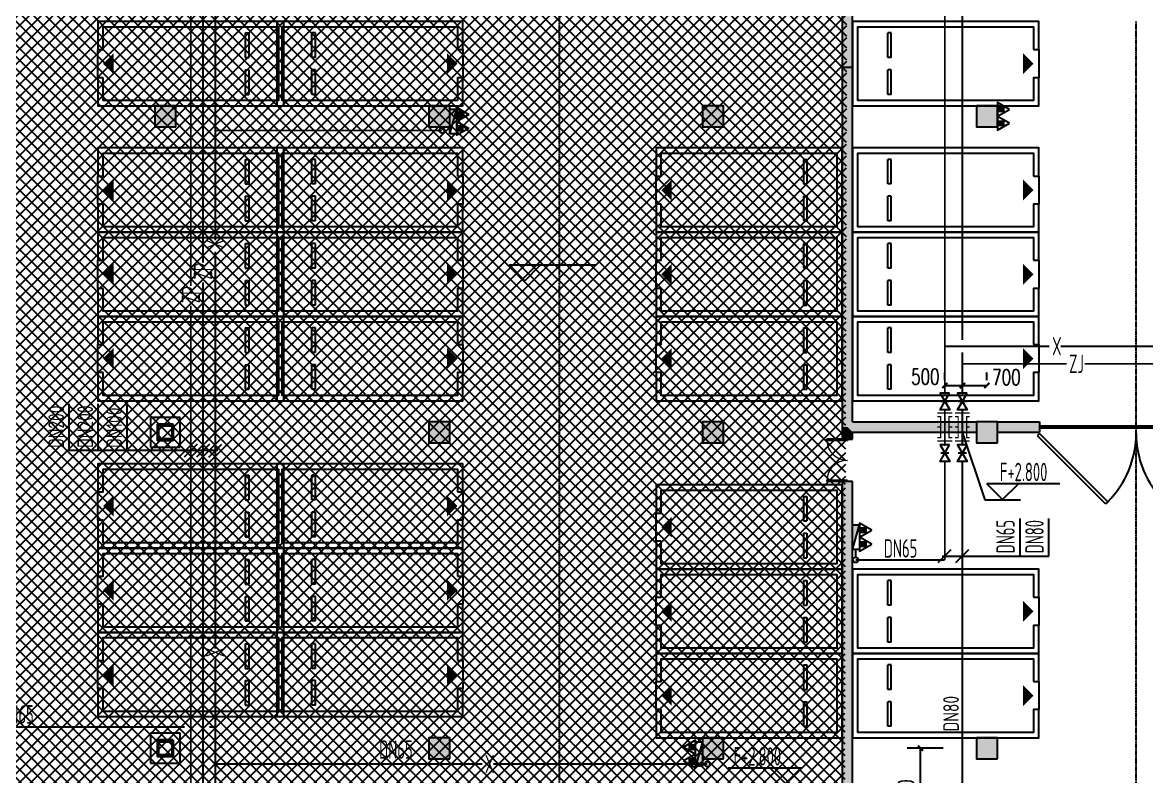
# Model space of a CAD drawing. Extents: x -2120532 to 1934524, y -1331911 to 424203.
# Drawn here: x -17677 to 14337, y -266067 to -244586 of the extents above; entities that cross this region are included whole.
import ezdxf

# ---------------------------------------------------------------- set-up
doc = ezdxf.new("R2010")
doc.units = 0
doc.header["$LTSCALE"] = 10
doc.linetypes.add('__DASH', pattern=[0.35, 0.25, -0.1])
doc.linetypes.add('DASH', pattern=[0.35, 0.25, -0.1])
for name, color, linetype in [('00-停车位', 67, 'Continuous'), ('A-COLUMN', 8, 'Continuous'), ('A-PUB_HATCH', 8, 'Continuous'), ('A-WALL', 2, 'Continuous'), ('A-WINDOW', 8, 'Continuous'), ('DIM_ELEV', 3, 'Continuous'), ('DOOR_FIRE', 8, 'Continuous'), ('GPS文字_污水', 7, 'Continuous'), ('PUB_HATCH', 8, 'Continuous'), ('W-DIM_消防', 3, 'Continuous'), ('W-EQUIP_消火栓', 7, 'Continuous'), ('W-EQUIP_灭火器', 7, 'Continuous'), ('W-PIPE-中水', 122, 'Continuous'), ('W-PIPE-喷淋中', 6, 'Continuous'), ('W-PIPE-消防', 1, 'Continuous'), ('W-TEXT_中水', 7, 'Continuous'), ('W-TEXT_喷淋', 7, 'Continuous'), ('W-TEXT_消防', 7, 'Continuous'), ('W-TWT_DIM', 3, 'Continuous'), ('W-TWT_TEXT', 7, 'Continuous'), ('W-VALVE_中水', 7, 'Continuous'), ('W-VALVE_消防', 7, 'Continuous'), ('W-VPIPE-消防', 1, 'Continuous'), ('WINDOW_RF', 8, 'Continuous'), ('画水辅助', 6, 'Continuous'), ('车行线', 4, 'Continuous')]:
    doc.layers.add(name, color=color, linetype=linetype)
doc.layers.add('钢柱', color=51, linetype='Continuous', lineweight=35)
doc.styles.add('8B2_02', font='tssdeng.shx', dxfattribs={"width": 0.6, "bigfont": 'TSSDCHN.shx'})
doc.styles.add('_TCH_DIM_T3', font='SIMPLEX', dxfattribs={"width": 0.705882, "bigfont": 'GBCBIG'})
doc.styles.add('_TWT_PIPEDN', font='TSSDENG', dxfattribs={"width": 0.8, "height": 3.5, "bigfont": 'TSSDCHN'})
doc.dimstyles.new('_TWT_ARCH&&150', dxfattribs={"dimtxt": 446.25, "dimasz": 150, "dimexe": 375, "dimexo": 450, "dimgap": 189.375, "dimtad": 1, "dimdec": 0, "dimzin": 0, "dimdsep": 46, "dimtxsty": '_TCH_DIM_T3', "dimblk": 'ARCHTICK', "dimcen": 0.09, "dimclrt": 7, "dimazin": 2, "dimtfac": 1, "dimtdec": 0, "dimtix": 1, "dimtmove": 2, "dimatfit": 3, "dimfxl": 0, "dimtolj": 1, "dimtzin": 0, "dimarcsym": 0})

# ---------------------------------------------------------------- blocks, each defined once
blk = doc.blocks.new('l99')
at = {"layer": 'W-TWT_TEXT'}
for p, q in [((92541, -196910), (92091, -196460)), ((94175, -196460), (92091, -196460)), ((92541, -196910), (92991, -196460))]:
    blk.add_line(p, q, dxfattribs=at)
blk = doc.blocks.new('2.8')
at = {"layer": 'W-TWT_TEXT', "style": '8B2_02', "width": 0.6}
blk.add_text('F+2.800', height=525, rotation=89.9998, dxfattribs=at).set_placement((100977, -194305, 5000))
blk = doc.blocks.new('y5')
at = {"layer": 'W-TWT_TEXT', "style": '8B2_02', "width": 0.6}
blk.add_text('F+2.800', height=525, dxfattribs=at).set_placement((7800, -264616, 3000))
blk = doc.blocks.new('车位2400x5300')
at = {"layer": '00-停车位', "color": 251}
for p, q in [((-875, -1000), (-175, -1000)), ((-875, -1100), (-875, -1000)), ((-875, -1100), (-175, -1100)), ((-175, -1100), (-175, -1000)), ((175, -1000), (875, -1000)), ((175, -1100), (175, -1000)), ((175, -1100), (875, -1100)), ((875, -1100), (875, -1000)), ((400, -5300), (-400, -5300))]:
    blk.add_line(p, q, dxfattribs=at)
blk.add_lwpolyline([(400, -5150), (400, -5300), (1200, -5300), (1200, 0), (-1200, 0), (-1200, -5300), (-400, -5300), (-400, -5150), (-1050, -5150), (-1050, -150), (1050, -150), (1050, -5150), (400, -5150)], dxfattribs=at)
blk.add_lwpolyline([(0, -5150, 0, 600, 0), (0, -4850, 600, 600, 0)], format="xyseb", dxfattribs=at)
blk = doc.blocks.new('_FZH')
blk.add_lwpolyline([(-0.5, -0.5), (0.5, -0.5), (0.5, 0.5), (-0.5, 0.5)], close=True)
at = {"layer": 'PUB_HATCH'}
blk.add_solid([(-0.5, -0.5), (0.5, -0.5), (-0.5, 0.5), (0.5, 0.5)], dxfattribs=at)
blk = doc.blocks.new('$DorLib2D$00000091')
for p, q in [((-0.5, 0.0417), (-0.1464, 0.3952)), ((-0.1464, 0.3952), (-0.1582, 0.407)), ((0.1464, 0.3952), (0.1582, 0.407)), ((0.5, 0.0417), (0.1464, 0.3952)), ((-0.5, 0.0417), (-0.5118, 0.0535)), ((0.5, 0.0417), (0.5118, 0.0535))]:
    blk.add_line(p, q)
at = {"const_width": 0.00833}
for points in [[(-0.5118, 0.0535), (-0.1582, 0.407)], [(0.5118, 0.0535), (0.1582, 0.407)]]:
    blk.add_lwpolyline(points, dxfattribs=at)
for centre, start, end in [((-0.5, 0.0417), 0, 45), ((0.5, 0.0417), 135, 180)]:
    blk.add_arc(centre, 0.5, start, end)
blk = doc.blocks.new('$DorLib2D$00000002')
for p, q in [((-0.5, 0), (-0.5, 0.4875)), ((-0.475, 0.4875), (-0.5, 0.4875)), ((-0.475, 0), (-0.475, 0.4875)), ((0.475, 0), (0.475, 0.4875)), ((0.475, 0.4875), (0.5, 0.4875)), ((0.5, 0), (0.5, 0.4875)), ((-0.5, 0), (-0.475, 0)), ((0.5, 0), (0.475, 0))]:
    blk.add_line(p, q)
at = {"lineweight": 13}
for centre, start, end in [((-0.4875, 0), 0, 88.53072), ((0.4875, 0), 91.46928, 180)]:
    blk.add_arc(centre, 0.4875, start, end, dxfattribs=at)
blk = doc.blocks.new('$DorLib2D$00000213')
at = {"color": 0, "linetype": 'DASH', "const_width": 0.02}
blk.add_lwpolyline([(0.5, 0), (-0.5, 0)], dxfattribs=at)
blk = doc.blocks.new('_ArchTick')
at = {"color": 0, "linetype": 'ByBlock', "const_width": 0.4}
blk.add_lwpolyline([(-0.5, -0.5), (0.5, 0.5)], dxfattribs=at)
blk = doc.blocks.new('*D312')
at = {"layer": 'Defpoints', "color": 0, "transparency": 16777216}
for p in [(7899, -265260), (8997, -265260), (8997, -268110)]:
    blk.add_point(p, dxfattribs=at)
at = {"layer": 'W-TWT_DIM', "color": 0, "lineweight": -2, "transparency": 16777216}
for p, q in [((8547, -265260), (7524, -265260)), ((7899, -268110), (7899, -265260)), ((8547, -268110), (7524, -268110))]:
    blk.add_line(p, q, dxfattribs=at)
at = {"layer": 'W-TWT_DIM', "color": 0, "lineweight": -2, "transparency": 16777216, "xscale": 150, "yscale": 150, "zscale": 150}
for p, rotation in [((7899, -265260), 90), ((7899, -268110), 270)]:
    blk.add_blockref('_ArchTick', p, dxfattribs=dict(at, rotation=rotation))
at = {"layer": 'W-TWT_DIM', "color": 7, "transparency": 16777216, "insert": (7487, -266685), "char_height": 446.2, "attachment_point": 5, "rotation": 90, "style": '_TCH_DIM_T3'}
blk.add_mtext('\\A1;2850', dxfattribs=at)
blk = doc.blocks.new('*D347')
at = {"layer": 'Defpoints', "color": 0, "transparency": 16777216}
for p in [(9092, -254929), (8592, -255225), (9092, -255225)]:
    blk.add_point(p, dxfattribs=at)
at = {"layer": 'W-TWT_DIM', "color": 0, "lineweight": -2, "transparency": 16777216}
for p, q in [((8592, -254775), (8592, -254554)), ((9092, -254775), (9092, -254554)), ((8592, -254929), (9092, -254929))]:
    blk.add_line(p, q, dxfattribs=at)
at = {"layer": 'W-TWT_DIM', "color": 0, "lineweight": -2, "transparency": 16777216, "xscale": 150, "yscale": 150, "zscale": 150, "rotation": 180}
blk.add_blockref('_ArchTick', (8592, -254929), dxfattribs=at)
at = {"layer": 'W-TWT_DIM', "color": 0, "lineweight": -2, "transparency": 16777216, "xscale": 150, "yscale": 150, "zscale": 150}
blk.add_blockref('_ArchTick', (9092, -254929), dxfattribs=at)
at = {"layer": 'W-TWT_DIM', "color": 7, "transparency": 16777216, "insert": (8037, -254678), "char_height": 446.2, "attachment_point": 5, "style": '_TCH_DIM_T3'}
blk.add_mtext('\\A1;500', dxfattribs=at)
blk = doc.blocks.new('*D348')
at = {"layer": 'Defpoints', "color": 0, "transparency": 16777216}
for p in [(9791, -254929), (9092, -255225), (9791, -255225)]:
    blk.add_point(p, dxfattribs=at)
at = {"layer": 'W-TWT_DIM', "color": 0, "lineweight": -2, "transparency": 16777216}
for p, q in [((9092, -254775), (9092, -254554)), ((9791, -254775), (9791, -254554)), ((9092, -254929), (9791, -254929))]:
    blk.add_line(p, q, dxfattribs=at)
at = {"layer": 'W-TWT_DIM', "color": 0, "lineweight": -2, "transparency": 16777216, "xscale": 150, "yscale": 150, "zscale": 150, "rotation": 180}
blk.add_blockref('_ArchTick', (9092, -254929), dxfattribs=at)
at = {"layer": 'W-TWT_DIM', "color": 0, "lineweight": -2, "transparency": 16777216, "xscale": 150, "yscale": 150, "zscale": 150}
blk.add_blockref('_ArchTick', (9791, -254929), dxfattribs=at)
at = {"layer": 'W-TWT_DIM', "color": 7, "transparency": 16777216, "insert": (10346, -254692), "char_height": 446.2, "attachment_point": 5, "style": '_TCH_DIM_T3'}
blk.add_mtext('\\A1;700', dxfattribs=at)
blk = doc.blocks.new('$TwtSys$00000434')
for p, q in [((-0.5, 0.5), (-0.5, -0.5)), ((-0.5, -0.5), (0.5, 0.5)), ((0.5, 0.5), (-0.5, 0.5)), ((0.5, -0.5), (0.5, 0.5)), ((-0.5, -0.5), (0.5, -0.5))]:
    blk.add_line(p, q)
blk.add_solid([(0.5, -0.5), (0.5, 0.5), (-0.5, -0.5)])
blk = doc.blocks.new('$VALVE$00000551')
at = {"const_width": 30}
for points in [[(-332, -177), (-332, 175)], [(-2, 100), (-252, 100), (-252, 175)], [(-2, 100), (-2, 175)], [(-2, 100), (248, 100), (248, 175)], [(332, -175), (332, 177)], [(-252, -175), (-252, -100), (-2, -100)], [(-2, -175), (-2, -100)], [(248, -175), (248, -100), (-2, -100)]]:
    blk.add_lwpolyline(points, dxfattribs=at)
blk = doc.blocks.new('$TwtSys$00000546')
h = blk.add_hatch()
h.set_pattern_fill('ANSI31', color=256, scale=200, style=0)
h.set_pattern_definition([(45, (-38543.802, -6670.83), (-17.67767, 17.67767), [])])
h.paths.add_polyline_path([(-65, 174), (65, 174), (65, 44), (-65, 44)])
for points in [[(0, 344), (-198, 0), (198, 0)], [(-65, 174), (65, 174), (65, 44), (-65, 44)]]:
    blk.add_lwpolyline(points, close=True)
blk = doc.blocks.new('$VALVE$00000296')
for points in [[(-125, 72), (-125, -72), (125, 72), (125, -72), (-125, 72)], [(0, 60), (0, -64)]]:
    blk.add_lwpolyline(points)
for p in [(-125, 0), (125, 0)]:
    blk.add_point(p)
blk = doc.blocks.new('$VALVE_U$00000018')
at = {"const_width": 30, "elevation": 1500}
blk.add_lwpolyline([(111, 1), (-111, -1)], dxfattribs=at)
for p in [(-2, 225, -1500), (2, -225, -1500)]:
    blk.add_point(p)
at = {"xscale": 1.8, "yscale": 1.8, "zscale": 1.8, "rotation": 270.3835531612783}
blk.add_blockref('$VALVE$00000296', (0, 0), dxfattribs=at)
blk = doc.blocks.new('A$C1C3C0163')
h = blk.add_hatch()
h.set_pattern_fill('ANSI37', color=8, scale=150)
h.set_pattern_definition([(45, (-601697.23, -233886.27), (-168.3798, 168.3798), []), (135, (-601697.23, -233886.27), (-168.3798, -168.3798), [])])
h.paths.add_polyline_path([(-80300, 5300), (-80300, -9000), (-62000, -9000), (-62000, -64625), (-76750, -64625), (-76750, -62675), (-73875, -62675), (-73775, -57275), (-100380, -57275), (-100572, -124002), (-71150, -123999), (-71150, -126437), (-63509, -133383), (-65550, -135650), (-61611, -139196), (-83885, -163934), (-83885, -174096), (-119589, -213750), (-196450, -213750), (-196450, -207800), (-209700, -193450), (-209700, -169150), (-201700, -169149), (-201700, 5300), (-192675, 5300)])

msp = doc.modelspace()

# ---------------------------------------------------------------- hatches: boundary and pattern name
at = {"layer": 'A-PUB_HATCH'}
for points in [[(5966.4, -255960.4), (5966.4, -244410.4), (5666.4, -244410.4), (5666.4, -256110.4), (5816.4, -256110.4)], [(5666.4, -256110.4), (5666.4, -256460.4), (5966.4, -256460.4), (5966.4, -256260.4), (5816.4, -256110.4)], [(9491.4, -256260.4), (9491.4, -255960.4), (5966.4, -255960.4), (5816.4, -256110.4), (5966.4, -256260.4)], [(10091.4, -255960.4), (10091.4, -256260.4), (11291.3, -256260.4), (11291.3, -255960.4)], [(5966.4, -291512.2), (5966.4, -257660.4), (5666.4, -257660.4), (5666.4, -291812.2)]]:
    msp.add_hatch(color=8, dxfattribs=at).paths.add_polyline_path(points)
at = {"layer": 'W-PIPE-消防'}
for points in [[(-12186.6, -265711.4), (-12212.8, -265711.4), (-12212.8, -265737.7)], [(-12186.6, -265711.4), (-12186.6, -265737.7), (-12212.8, -265737.7)]]:
    msp.add_hatch(color=256, dxfattribs=at).paths.add_polyline_path(points)

# ---------------------------------------------------------------- linework, layer by layer
at = {"layer": 'A-COLUMN', "color": 8}
for p, q in [((-13183.6, -255835.4), (-14033.6, -255835.4)), ((-14033.6, -255835.4), (-14033.6, -256685.4)), ((-13183.6, -256685.4), (-13183.6, -255835.4)), ((-14033.6, -256685.4), (-13183.6, -256685.4)), ((-13183.6, -264835.4), (-14033.6, -264835.4)), ((-14033.6, -264835.4), (-14033.6, -265685.4)), ((-13183.6, -265685.4), (-13183.6, -264835.4)), ((-14033.6, -265685.4), (-13183.6, -265685.4))]:
    msp.add_line(p, q, dxfattribs=at)
at = {"layer": 'A-WALL', "color": 8}
for p, q in [((5666.4, -244410.4), (5666.4, -256110.4)), ((5666.4, -244410.4), (5666.4, -245860.9)), ((5966.4, -255960.4), (5966.4, -244410.4)), ((5966.4, -245860.9), (5966.4, -244410.4)), ((5666.4, -245860.9), (5966.4, -245860.9)), ((5666.4, -256110.4), (5666.4, -256460.4)), ((5966.4, -255960.4), (9491.4, -255960.4)), ((10091.4, -255960.4), (11291.3, -255960.4)), ((11291.3, -255960.4), (11291.3, -256260.4)), ((5966.4, -256260.4), (9491.4, -256260.4)), ((5966.4, -256460.4), (5966.4, -256260.4)), ((10091.4, -256260.4), (11291.3, -256260.4)), ((5666.4, -256460.4), (5966.4, -256460.4)), ((5966.4, -257660.4), (5666.4, -257660.4)), ((5666.4, -257660.4), (5666.4, -291812.2)), ((5966.4, -291512.2), (5966.4, -257660.4))]:
    msp.add_line(p, q, dxfattribs=at)
at = {"layer": 'DIM_ELEV', "color": 8}
for p, q in [((-3370, -251943.1), (-3820, -251493.1)), ((-3820, -251493.1), (-1333.6, -251493.1)), ((-3370, -251943.1), (-2920, -251493.1))]:
    msp.add_line(p, q, dxfattribs=at)
at = {"layer": 'GPS文字_污水'}
for p, q in [((9084.6, -256261.8), (9729, -258180.7, 3000)), ((9729, -258180.7, 3000), (10745, -258180.7, 3000))]:
    msp.add_line(p, q, dxfattribs=at)
at = {"layer": 'W-DIM_消防'}
for p, q in [((-16343.7, -256781.9), (-16343.7, -255453.4)), ((-15518.7, -256781.9), (-15518.7, -255453.4)), ((-14693.7, -256781.9), (-14693.7, -255453.4)), ((-12698.3, -256596.3), (-13069.5, -256967.5)), ((-12350.9, -256596.3), (-12722.2, -256967.5)), ((-12372.2, -256967.5), (-12000.9, -256596.3)), ((-14693.7, -256781.9), (-16343.7, -256781.9)), ((-12111.6, -256781.9), (-14693.7, -256781.9)), ((10733.2, -259785.6), (10733.2, -258715.6)), ((11558.2, -259785.6), (11558.2, -258715.6)), ((8406, -259971.2), (8777.2, -259600)), ((8906, -259971.2), (9277.2, -259600)), ((8516.6, -259785.6), (10733.2, -259785.6)), ((10733.2, -259785.6), (11558.2, -259785.6))]:
    msp.add_line(p, q, dxfattribs=at)
at = {"layer": 'W-PIPE-中水', "ltscale": 1.5, "const_width": 52.5}
for points in [[(9091.6, -253634.1), (9091.6, -240695.8)], [(9091.6, -254310.4), (9091.6, -253986.6)], [(9091.6, -255145.8), (9091.6, -254310.4)], [(12058.8, -254310.4), (9091.6, -254310.4)], [(17854.3, -254310.4), (12572.2, -254310.4)], [(9091.6, -256617.6), (9091.6, -255618.3)], [(9091.6, -268247), (9091.6, -257090.1)]]:
    msp.add_lwpolyline(points, dxfattribs=at)
at = {"layer": 'W-PIPE-喷淋中', "ltscale": 1.5, "const_width": 52.5}
for points in [[(-12536.6, -239447.1), (-12536.6, -251425)], [(-12883.9, -239993), (-12883.9, -252095.4)], [(-12536.6, -251986.9), (-12536.6, -275697.3)], [(-12883.9, -252657.3), (-12883.9, -276367.8)]]:
    msp.add_lwpolyline(points, dxfattribs=at)
at = {"layer": 'W-PIPE-消防', "ltscale": 1.5, "const_width": 52.5}
for points in [[(-12186.6, -247661.7), (-12186.6, -238587)], [(8591.6, -253810.4), (8591.6, -241431.8)], [(-5730, -247661.7), (-12186.6, -247661.7)], [(-12186.6, -250793.7), (-12186.6, -247661.7)], [(-12186.6, -262421.2), (-12186.6, -251113.3)], [(11571.7, -253810.4), (8591.6, -253810.4)], [(8591.6, -255149), (8591.6, -253810.4)], [(19506.7, -253810.4), (11891.3, -253810.4)], [(8591.6, -256620.7), (8591.6, -255621.5)], [(8591.6, -259897.3), (8591.6, -257093.2)], [(6051.3, -259822.3), (6051.3, -259600.2)], [(6051.3, -259897.3), (8591.6, -259897.3)], [(-12186.6, -265711.4), (-12186.6, -262740.9)], [(-22535.8, -264656.6), (-13060.2, -264656.6)], [(-12360.3, -264656.6), (-12186.6, -264656.6)], [(-4582.4, -265711.4), (-12186.6, -265711.4)], [(-12186.6, -274788.5), (-12186.6, -265711.4)], [(1824.5, -265711.4), (-4262.7, -265711.4)]]:
    msp.add_lwpolyline(points, dxfattribs=at)
at = {"layer": 'W-VPIPE-消防'}
for centre in [(-5730, -247661.7), (6051.3, -259897.3), (1824.5, -265711.4)]:
    msp.add_circle(centre, 75, dxfattribs=at)
at = {"layer": '车行线', "color": 8, "linetype": '__DASH', "ltscale": 1.5}
msp.add_lwpolyline([(-2383.6, -355528.5), (-2383.6, -174472.9)], dxfattribs=at)
msp.add_lwpolyline([(-15583.6, -364085.4), (-10387.1, -364085.4, 0.2125566), (-8157.7, -363092.8), (13270.8, -339294.1, 0.185339), (14041.4, -337286.7), (14041.4, -244560.4)], format="xyb", dxfattribs=at)
at = {"layer": '钢柱', "color": 8, "lineweight": 35}
for points in [[(-13383.6, -256035.4), (-13833.6, -256035.4), (-13833.6, -256485.4), (-13383.6, -256485.4)], [(-13413.6, -256455.4), (-13803.6, -256455.4), (-13803.6, -256065.4), (-13413.6, -256065.4)], [(-13383.6, -265035.4), (-13833.6, -265035.4), (-13833.6, -265485.4), (-13383.6, -265485.4)], [(-13413.6, -265455.4), (-13803.6, -265455.4), (-13803.6, -265065.4), (-13413.6, -265065.4)]]:
    msp.add_lwpolyline(points, close=True, dxfattribs=at)

# ---------------------------------------------------------------- block references
at = {"layer": '00-停车位', "color": 8}
for p, rotation in [((-10233.6, -245760.4), 270), ((-10433.6, -245760.4), 90), ((5966.4, -245760.4), 90), ((-10233.6, -249360.4), 270), ((-10433.6, -249360.4), 90), ((5666.4, -249360.4), 270), ((5966.4, -249360.4), 90), ((-10233.6, -251760.4), 270), ((-10433.6, -251760.4), 90), ((5666.4, -251760.4), 270), ((5966.4, -251760.4), 90), ((-10233.6, -254160.4), 270), ((-10433.6, -254160.4), 90), ((5666.4, -254160.4), 270), ((5966.4, -254160.4), 90), ((-10233.6, -258360.4), 270), ((-10433.6, -258360.4), 90), ((5666.4, -258960.4), 270), ((-10233.6, -260760.4), 270), ((-10433.6, -260760.4), 90), ((5666.4, -261360.4), 270), ((5966.4, -261360.4), 90), ((-10233.6, -263160.4), 270), ((-10433.6, -263160.4), 90), ((5666.4, -263760.4), 270), ((5966.4, -263760.4), 90)]:
    msp.add_blockref('车位2400x5300', p, dxfattribs=dict(at, rotation=rotation))
at = {"layer": 'A-COLUMN', "color": 8, "xscale": 600, "yscale": 600, "zscale": 600, "rotation": 90}
for p in [(-13608.6, -247260.4), (-5808.6, -247260.4), (1991.4, -247260.4), (9791.4, -247260.4), (-5808.6, -256260.4), (1991.4, -256260.4), (9791.4, -256260.4), (-5808.6, -265260.4), (1991.4, -265260.4), (9791.4, -265260.4)]:
    msp.add_blockref('_FZH', p, dxfattribs=at)
at = {"layer": 'A-WINDOW', "color": 8, "xscale": 5500, "yscale": -5500, "zscale": 100}
msp.add_blockref('$DorLib2D$00000213', (14041.3, -256110.4), dxfattribs=at)
at = {"layer": 'DOOR_FIRE', "color": 8, "xscale": -1200, "yscale": -1200, "zscale": 300, "rotation": 270}
msp.add_blockref('$DorLib2D$00000002', (5816.4, -257060.4), dxfattribs=at)
at = {"layer": 'W-EQUIP_消火栓', "xscale": 700, "yscale": -200, "zscale": 700}
for p, rotation in [((-5408.6, -247404.8), 89.99999999999474), ((6066.4, -259250.2), 89.99999999999235), ((1591.4, -265426), 269.9999999852891)]:
    msp.add_blockref('$TwtSys$00000434', p, dxfattribs=dict(at, rotation=rotation))
at = {"layer": 'W-EQUIP_灭火器', "yscale": -1, "rotation": 89.99999999999478}
for p in [(-5308.6, -247206.4), (-5308.6, -247603.2)]:
    msp.add_blockref('$TwtSys$00000546', p, dxfattribs=at)
at = {"layer": 'W-EQUIP_灭火器'}
for p, rotation in [((10091.4, -247062), 269.9999999999923), ((10091.4, -247458.8), 269.9999999999923), ((6166.4, -259051.8), 269.9999999999923), ((6166.4, -259448.6), 269.9999999999923), ((1491.4, -265227.6), 89.99999998528908), ((1491.4, -265624.4), 89.99999998528908)]:
    msp.add_blockref('$TwtSys$00000546', p, dxfattribs=dict(at, rotation=rotation))
at = {"layer": 'W-VALVE_中水'}
for name, p, xscale, yscale, zscale, rotation in [('$VALVE_U$00000018', (9091.6, -255382.1), 1.05, 1.05, 1.05, 359.9999999998079), ('$VALVE$00000551', (8591.6, -256110.4), 1.2, 1.2, 1.2, 89.99999999980797), ('$VALVE$00000551', (9091.6, -256110.4), 1.2, 1.2, 1.2, 89.99999999980797), ('$VALVE_U$00000018', (9091.6, -256853.8), 1.05, 1.05, 1.05, 359.9999999998079)]:
    msp.add_blockref(name, p, dxfattribs=dict(at, xscale=xscale, yscale=yscale, zscale=zscale, rotation=rotation))
at = {"layer": 'W-VALVE_消防', "xscale": 1.05, "yscale": 1.05, "zscale": 1.05}
for p in [(8594.8, -255385.2), (8594.8, -256856.9)]:
    msp.add_blockref('$VALVE_U$00000018', p, dxfattribs=at)
at = {"layer": 'WINDOW_RF', "color": 8, "xscale": -5500, "yscale": -5500, "zscale": 100}
msp.add_blockref('$DorLib2D$00000091', (14041.3, -256064.2), dxfattribs=at)
at = {"layer": '画水辅助'}
for name, p in [('A$C1C3C0163', (106241.4, -167810.4)), ('l99', (-82303.6, -61270.2, 3000)), ('y5', (-5224.9, -1139.4))]:
    msp.add_blockref(name, p, dxfattribs=at)
at = {"layer": '画水辅助', "rotation": 270}
msp.add_blockref('2.8', (204464.6, -156676.6, 3000), dxfattribs=at)
at = {"layer": '画水辅助', "xscale": -1}
msp.add_blockref('l99', (96595.4, -69360.2, 3000), dxfattribs=at)

# ---------------------------------------------------------------- texts
at = {"layer": 'W-DIM_消防', "color": 7}
for s, height, style, width, p in [('DN200', 446.25, '_TWT_PIPEDN', 0.752941, (-16493.7, -256706.9)), ('DN200', 446.25, '_TWT_PIPEDN', 0.752941, (-15668.7, -256706.9)), ('DN100', 446.25, '_TWT_PIPEDN', 0.752941, (-14843.7, -256706.9)), ('DN65', 525, '8B2_02', 0.6, (10583.2, -259710.6)), ('DN80', 525, '8B2_02', 0.6, (11408.2, -259710.6))]:
    msp.add_text(s, height=height, rotation=90, dxfattribs=dict(at, style=style, width=width)).set_placement(p)
at = {"layer": 'W-TEXT_中水', "style": '8B2_02', "width": 0.6}
msp.add_text('ZJ', height=525, dxfattribs=at).set_placement((12133.8, -254572.9))
at = {"layer": 'W-TEXT_中水', "style": '_TWT_PIPEDN', "width": 0.752941}
msp.add_text('DN80', height=446.25, rotation=90, dxfattribs=at).set_placement((8993.3, -264782.9))
at = {"layer": 'W-TEXT_喷淋', "style": '8B2_02', "width": 0.6}
for p in [(-12274.1, -251911.9), (-12621.4, -252582.3)]:
    msp.add_text('ZP', height=525, rotation=90, dxfattribs=at).set_placement(p)
at = {"layer": 'W-TEXT_消防', "style": '8B2_02', "width": 0.6}
for p in [(-11924.1, -251038.3), (-11924.1, -262665.9)]:
    msp.add_text('X', height=525, rotation=90, dxfattribs=at).set_placement(p)
for s, p in [('X', (11646.7, -254072.9)), ('DN65', (6855, -259831.2)), ('DN65', (-18309.7, -264559.3)), ('DN65', (-7518.6, -265560.1)), ('X', (-4507.4, -265973.9))]:
    msp.add_text(s, height=525, dxfattribs=at).set_placement(p)

# ---------------------------------------------------------------- dimensions: what is measured, and where the dimension line sits
at = {"layer": 'W-TWT_DIM'}
for base, p1, p2, picture, middle in [((9091.6, -254928.9), (8591.6, -255225.2), (9091.6, -255225.2), '*D347', (8036.6, -254678.3)), ((9791.4, -254928.9), (9091.6, -255225.2), (9791.4, -255225.2), '*D348', (10346.4, -254692.1))]:
    dim = msp.add_linear_dim(base=base, p1=p1, p2=p2, angle=0, dimstyle='_TWT_ARCH&&150', dxfattribs=at)
    dim.commit()
    dim.dimension.update_dxf_attribs({"geometry": picture, "text_midpoint": middle, "dimtype": 129})
dim = msp.add_aligned_dim(p1=(8996.6, -268110.1), p2=(8996.6, -265260.4), distance=1097.6, dimstyle='_TWT_ARCH&&150', dxfattribs=at)
dim.commit()
dim.dimension.update_dxf_attribs({"geometry": '*D312', "text_midpoint": (7486.5, -266685.2)})

doc.saveas('drawing.dxf')
